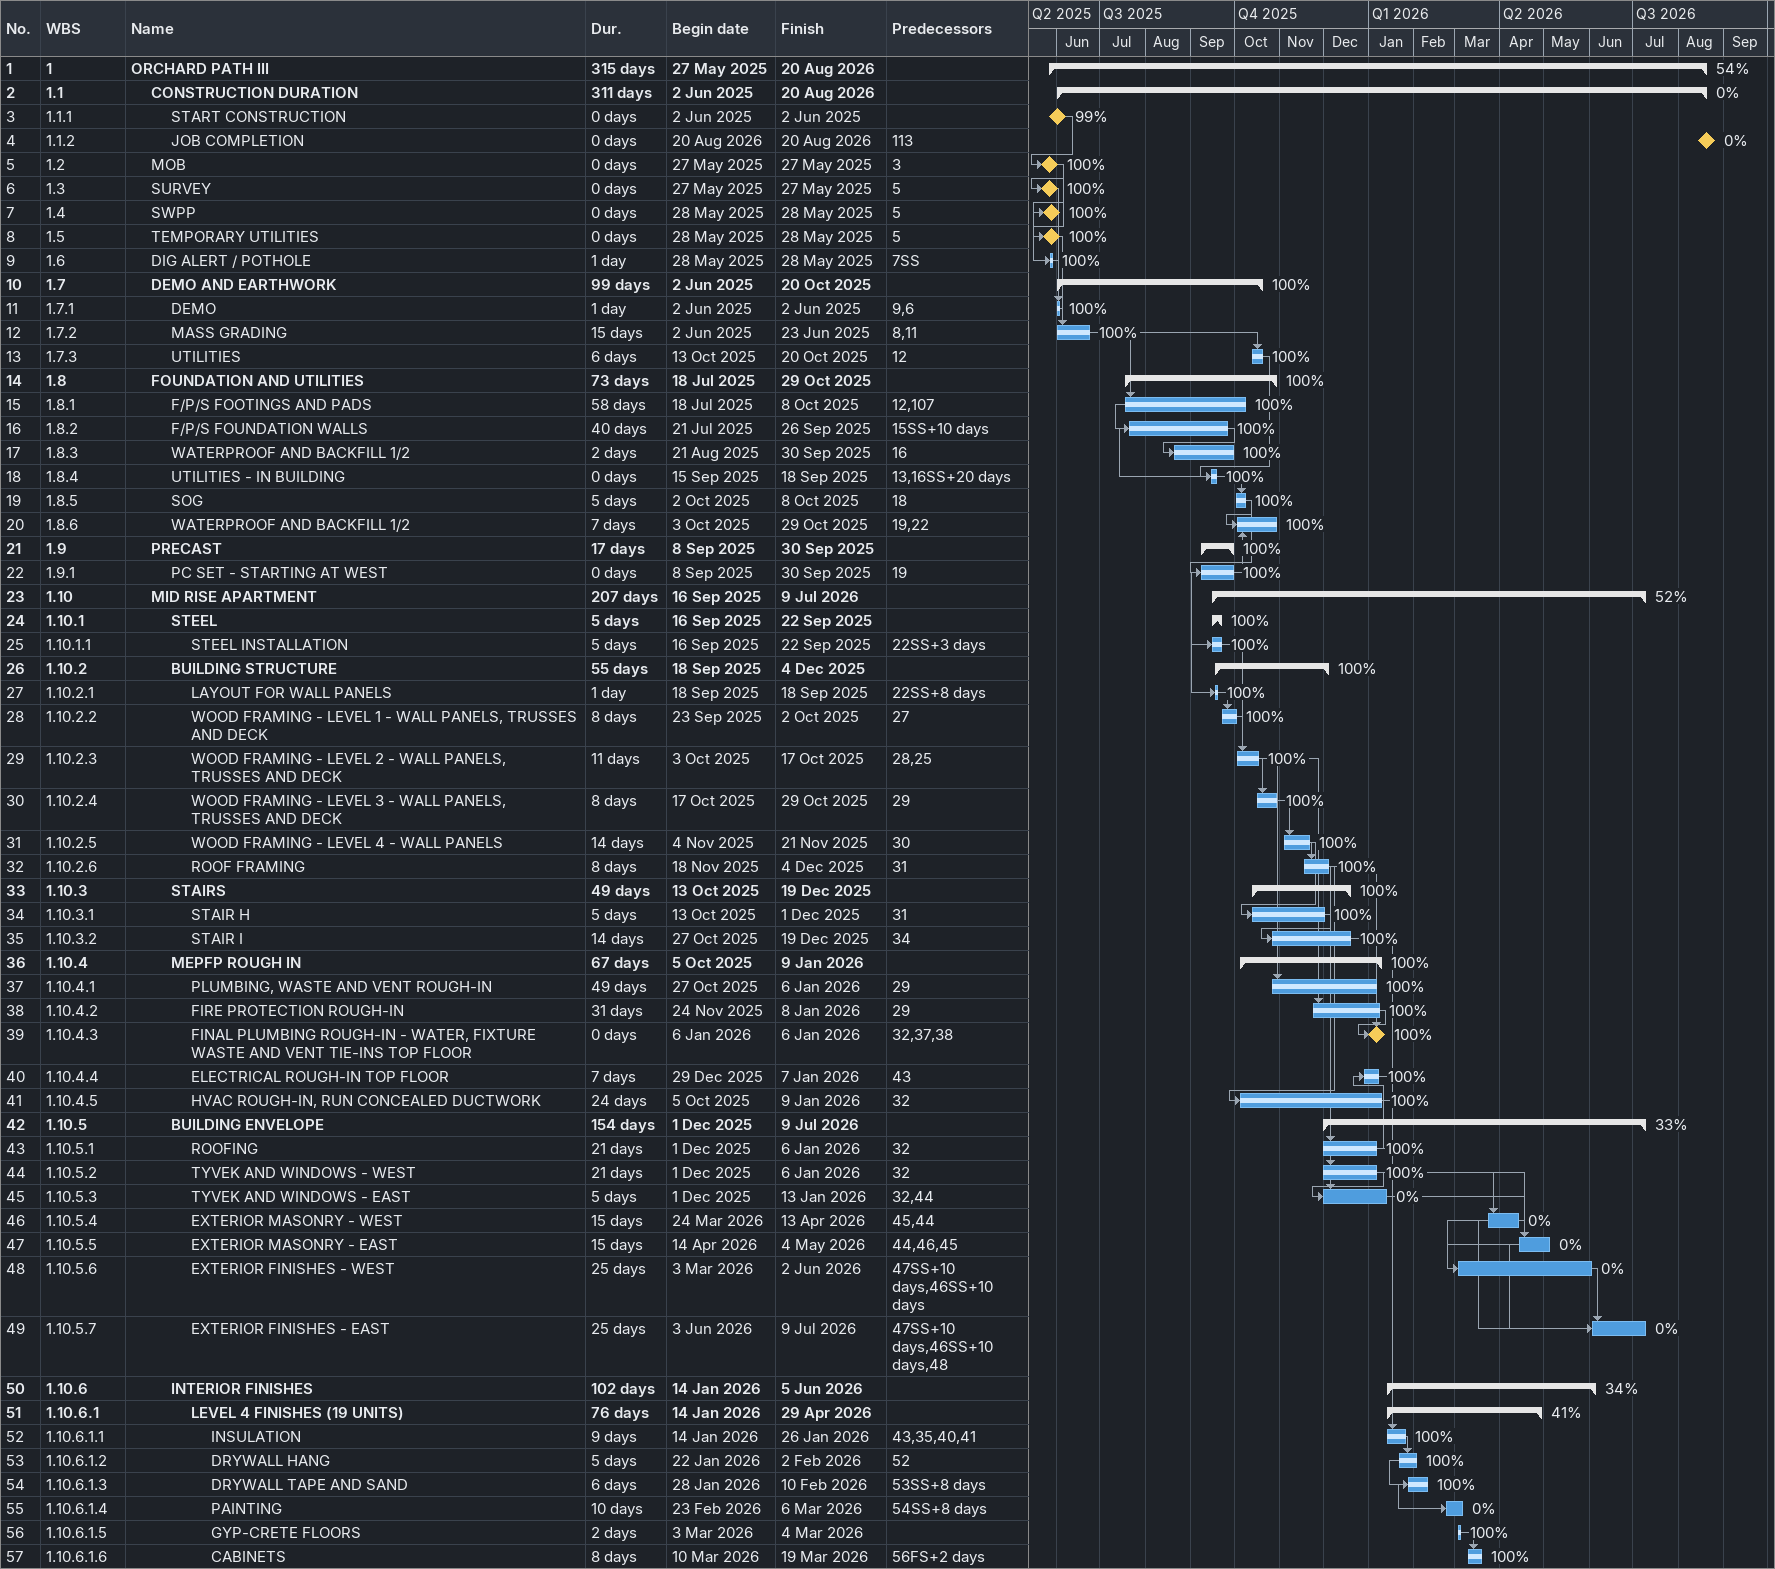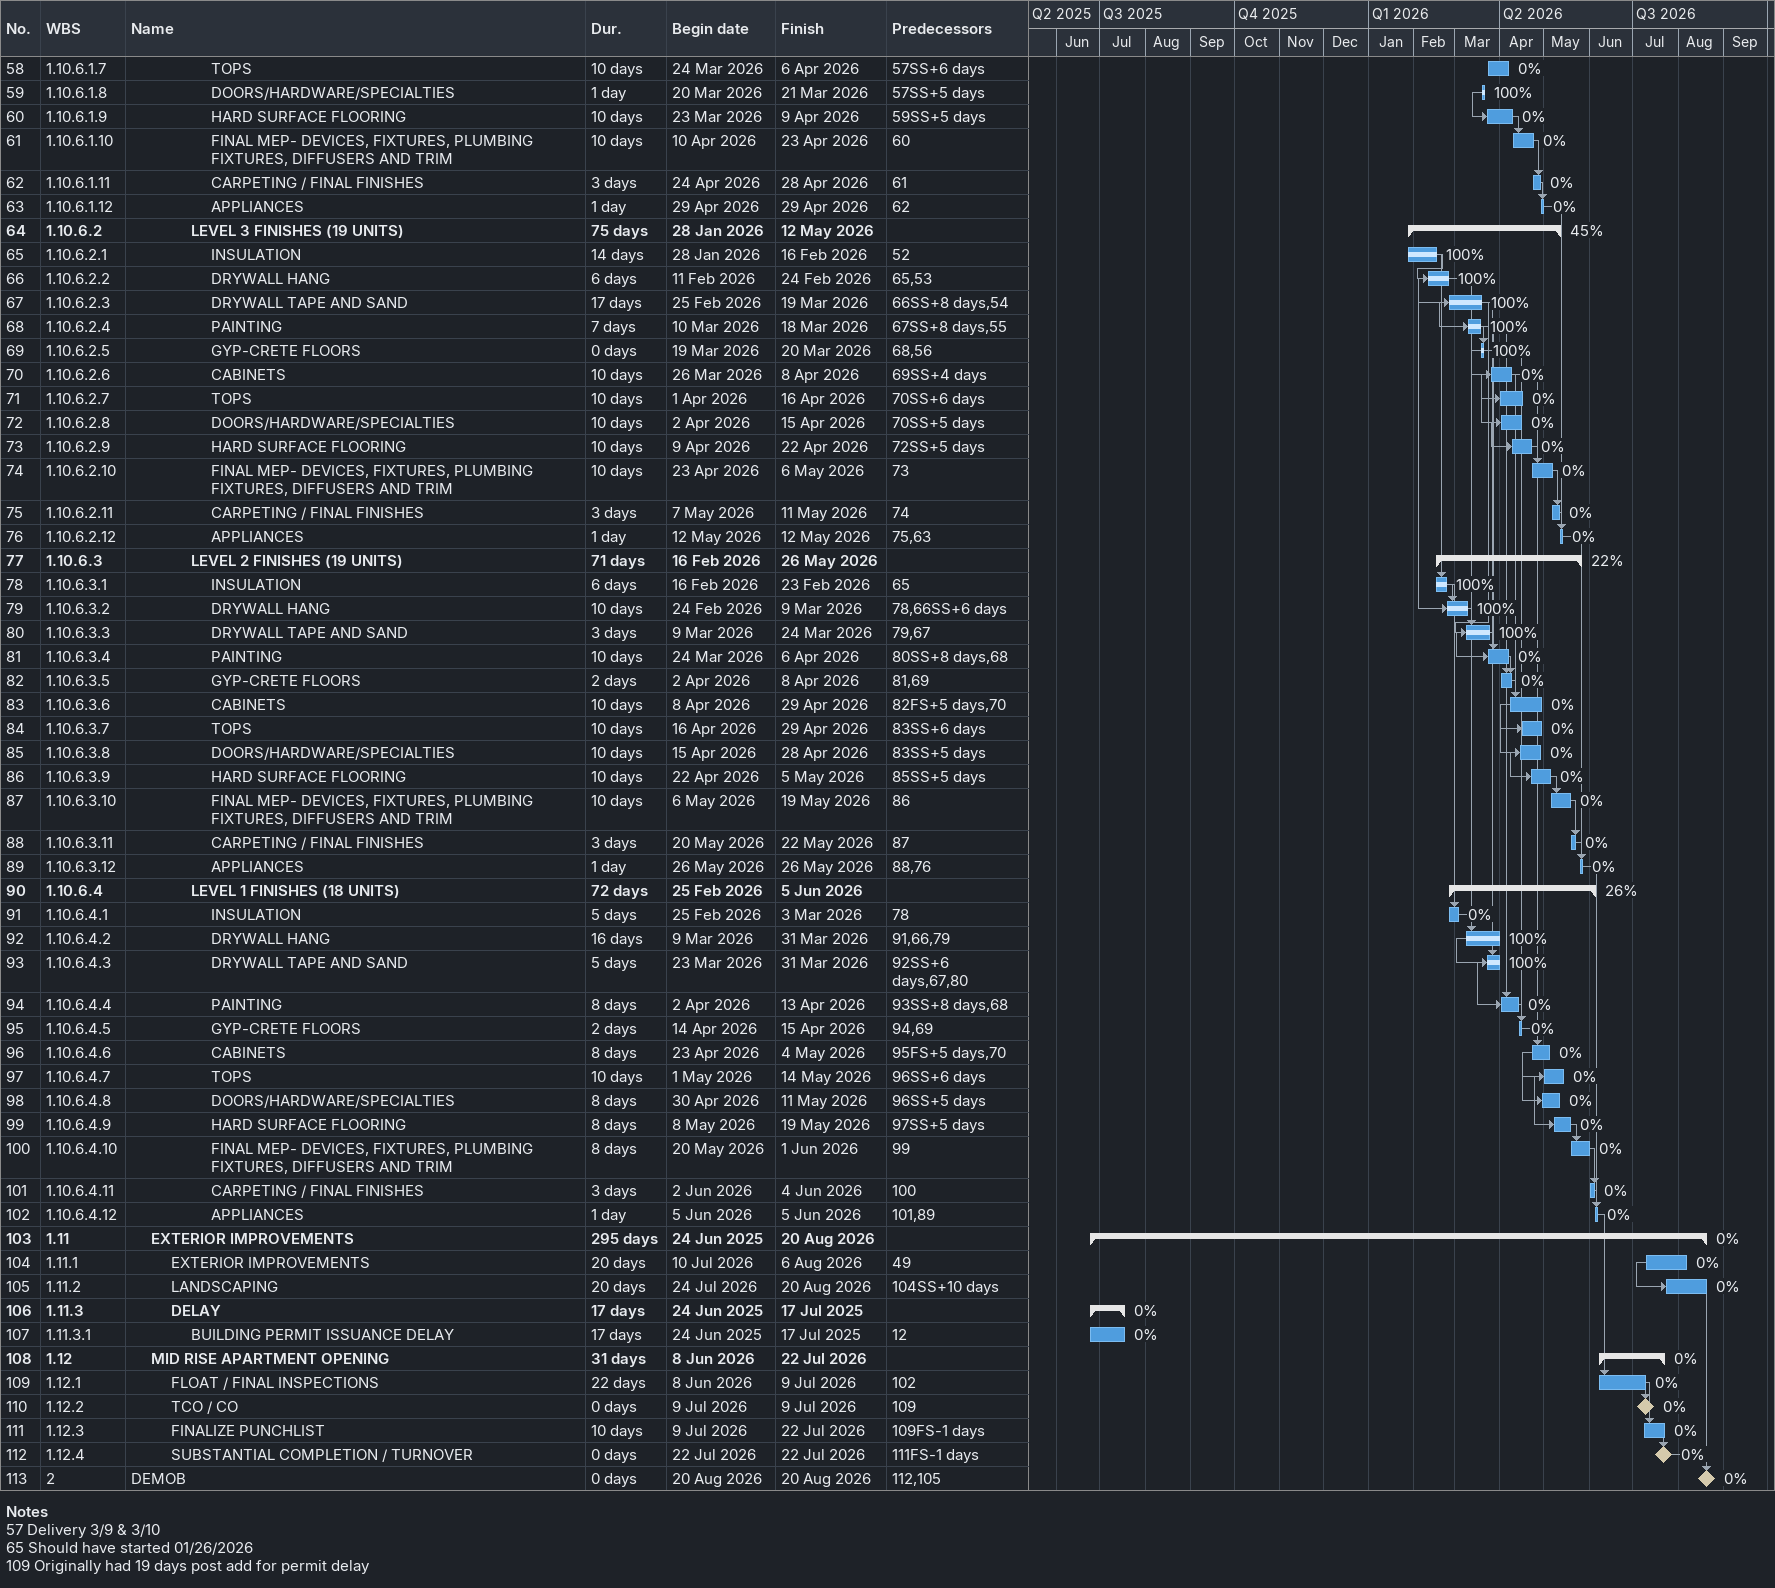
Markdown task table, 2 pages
| ID | WBS | Task | Duration | Start | Finish | Predecessors | % complete |
|---|---|---|---|---|---|---|---|
| 1 | 1 | **ORCHARD PATH III** | 315d | 2025-05-27 | 2026-08-20 |  | 54 |
| 2 | 1.1 | **CONSTRUCTION DURATION** | 311d | 2025-06-02 | 2026-08-20 |  | 0 |
| 3 | 1.1.1 | START CONSTRUCTION | 0d | 2025-06-02 | 2025-06-02 |  | 99 |
| 4 | 1.1.2 | JOB COMPLETION | 0d | 2026-08-20 | 2026-08-20 | 113 | 0 |
| 5 | 1.2 | MOB | 0d | 2025-05-27 | 2025-05-27 | 3 | 100 |
| 6 | 1.3 | SURVEY | 0d | 2025-05-27 | 2025-05-27 | 5 | 100 |
| 7 | 1.4 | SWPP | 0d | 2025-05-28 | 2025-05-28 | 5 | 100 |
| 8 | 1.5 | TEMPORARY UTILITIES | 0d | 2025-05-28 | 2025-05-28 | 5 | 100 |
| 9 | 1.6 | DIG ALERT / POTHOLE | 1d | 2025-05-28 | 2025-05-28 | 7SS | 100 |
| 10 | 1.7 | **DEMO AND EARTHWORK** | 99d | 2025-06-02 | 2025-10-20 |  | 100 |
| 11 | 1.7.1 | DEMO | 1d | 2025-06-02 | 2025-06-02 | 9, 6 | 100 |
| 12 | 1.7.2 | MASS GRADING | 15d | 2025-06-02 | 2025-06-23 | 8, 11 | 100 |
| 13 | 1.7.3 | UTILITIES | 6d | 2025-10-13 | 2025-10-20 | 12 | 100 |
| 14 | 1.8 | **FOUNDATION AND UTILITIES** | 73d | 2025-07-18 | 2025-10-29 |  | 100 |
| 15 | 1.8.1 | F/P/S FOOTINGS AND PADS | 58d | 2025-07-18 | 2025-10-08 | 12, 107 | 100 |
| 16 | 1.8.2 | F/P/S FOUNDATION WALLS | 40d | 2025-07-21 | 2025-09-26 | 15SS+10d | 100 |
| 17 | 1.8.3 | WATERPROOF AND BACKFILL 1/2 | 2d | 2025-08-21 | 2025-09-30 | 16 | 100 |
| 18 | 1.8.4 | UTILITIES - IN BUILDING | 0d | 2025-09-15 | 2025-09-18 | 13, 16SS+20d | 100 |
| 19 | 1.8.5 | SOG | 5d | 2025-10-02 | 2025-10-08 | 18 | 100 |
| 20 | 1.8.6 | WATERPROOF AND BACKFILL 1/2 | 7d | 2025-10-03 | 2025-10-29 | 19, 22 | 100 |
| 21 | 1.9 | **PRECAST** | 17d | 2025-09-08 | 2025-09-30 |  | 100 |
| 22 | 1.9.1 | PC SET - STARTING AT WEST | 0d | 2025-09-08 | 2025-09-30 | 19 | 100 |
| 23 | 1.10 | **MID RISE APARTMENT** | 207d | 2025-09-16 | 2026-07-09 |  | 52 |
| 24 | 1.10.1 | **STEEL** | 5d | 2025-09-16 | 2025-09-22 |  | 100 |
| 25 | 1.10.1.1 | STEEL INSTALLATION | 5d | 2025-09-16 | 2025-09-22 | 22SS+3d | 100 |
| 26 | 1.10.2 | **BUILDING STRUCTURE** | 55d | 2025-09-18 | 2025-12-04 |  | 100 |
| 27 | 1.10.2.1 | LAYOUT FOR WALL PANELS | 1d | 2025-09-18 | 2025-09-18 | 22SS+8d | 100 |
| 28 | 1.10.2.2 | WOOD FRAMING - LEVEL 1 - WALL PANELS, TRUSSES AND DECK | 8d | 2025-09-23 | 2025-10-02 | 27 | 100 |
| 29 | 1.10.2.3 | WOOD FRAMING - LEVEL 2 - WALL PANELS, TRUSSES AND DECK | 11d | 2025-10-03 | 2025-10-17 | 28, 25 | 100 |
| 30 | 1.10.2.4 | WOOD FRAMING - LEVEL 3 - WALL PANELS, TRUSSES AND DECK | 8d | 2025-10-17 | 2025-10-29 | 29 | 100 |
| 31 | 1.10.2.5 | WOOD FRAMING - LEVEL 4 - WALL PANELS | 14d | 2025-11-04 | 2025-11-21 | 30 | 100 |
| 32 | 1.10.2.6 | ROOF FRAMING | 8d | 2025-11-18 | 2025-12-04 | 31 | 100 |
| 33 | 1.10.3 | **STAIRS** | 49d | 2025-10-13 | 2025-12-19 |  | 100 |
| 34 | 1.10.3.1 | STAIR H | 5d | 2025-10-13 | 2025-12-01 | 31 | 100 |
| 35 | 1.10.3.2 | STAIR I | 14d | 2025-10-27 | 2025-12-19 | 34 | 100 |
| 36 | 1.10.4 | **MEPFP ROUGH IN** | 67d | 2025-10-05 | 2026-01-09 |  | 100 |
| 37 | 1.10.4.1 | PLUMBING, WASTE AND VENT ROUGH-IN | 49d | 2025-10-27 | 2026-01-06 | 29 | 100 |
| 38 | 1.10.4.2 | FIRE PROTECTION ROUGH-IN | 31d | 2025-11-24 | 2026-01-08 | 29 | 100 |
| 39 | 1.10.4.3 | FINAL PLUMBING ROUGH-IN - WATER, FIXTURE WASTE AND VENT TIE-INS TOP FLOOR | 0d | 2026-01-06 | 2026-01-06 | 32, 37, 38 | 100 |
| 40 | 1.10.4.4 | ELECTRICAL ROUGH-IN TOP FLOOR | 7d | 2025-12-29 | 2026-01-07 | 43 | 100 |
| 41 | 1.10.4.5 | HVAC ROUGH-IN, RUN CONCEALED DUCTWORK | 24d | 2025-10-05 | 2026-01-09 | 32 | 100 |
| 42 | 1.10.5 | **BUILDING ENVELOPE** | 154d | 2025-12-01 | 2026-07-09 |  | 33 |
| 43 | 1.10.5.1 | ROOFING | 21d | 2025-12-01 | 2026-01-06 | 32 | 100 |
| 44 | 1.10.5.2 | TYVEK AND WINDOWS - WEST | 21d | 2025-12-01 | 2026-01-06 | 32 | 100 |
| 45 | 1.10.5.3 | TYVEK AND WINDOWS - EAST | 5d | 2025-12-01 | 2026-01-13 | 32, 44 | 0 |
| 46 | 1.10.5.4 | EXTERIOR MASONRY - WEST | 15d | 2026-03-24 | 2026-04-13 | 45, 44 | 0 |
| 47 | 1.10.5.5 | EXTERIOR MASONRY - EAST | 15d | 2026-04-14 | 2026-05-04 | 44, 46, 45 | 0 |
| 48 | 1.10.5.6 | EXTERIOR FINISHES - WEST | 25d | 2026-03-03 | 2026-06-02 | 47SS+10d, 46SS+10d | 0 |
| 49 | 1.10.5.7 | EXTERIOR FINISHES - EAST | 25d | 2026-06-03 | 2026-07-09 | 47SS+10d, 46SS+10d, 48 | 0 |
| 50 | 1.10.6 | **INTERIOR FINISHES** | 102d | 2026-01-14 | 2026-06-05 |  | 34 |
| 51 | 1.10.6.1 | **LEVEL 4 FINISHES (19 UNITS)** | 76d | 2026-01-14 | 2026-04-29 |  | 41 |
| 52 | 1.10.6.1.1 | INSULATION | 9d | 2026-01-14 | 2026-01-26 | 43, 35, 40, 41 | 100 |
| 53 | 1.10.6.1.2 | DRYWALL HANG | 5d | 2026-01-22 | 2026-02-02 | 52 | 100 |
| 54 | 1.10.6.1.3 | DRYWALL TAPE AND SAND | 6d | 2026-01-28 | 2026-02-10 | 53SS+8d | 100 |
| 55 | 1.10.6.1.4 | PAINTING | 10d | 2026-02-23 | 2026-03-06 | 54SS+8d | 0 |
| 56 | 1.10.6.1.5 | GYP-CRETE FLOORS | 2d | 2026-03-03 | 2026-03-04 |  | 100 |
| 57 | 1.10.6.1.6 | CABINETS | 8d | 2026-03-10 | 2026-03-19 | 56FS+2d | 100 |
| 58 | 1.10.6.1.7 | TOPS | 10d | 2026-03-24 | 2026-04-06 | 57SS+6d | 0 |
| 59 | 1.10.6.1.8 | DOORS/HARDWARE/SPECIALTIES | 1d | 2026-03-20 | 2026-03-21 | 57SS+5d | 100 |
| 60 | 1.10.6.1.9 | HARD SURFACE FLOORING | 10d | 2026-03-23 | 2026-04-09 | 59SS+5d | 0 |
| 61 | 1.10.6.1.10 | FINAL MEP- DEVICES, FIXTURES, PLUMBING FIXTURES, DIFFUSERS AND TRIM | 10d | 2026-04-10 | 2026-04-23 | 60 | 0 |
| 62 | 1.10.6.1.11 | CARPETING / FINAL FINISHES | 3d | 2026-04-24 | 2026-04-28 | 61 | 0 |
| 63 | 1.10.6.1.12 | APPLIANCES | 1d | 2026-04-29 | 2026-04-29 | 62 | 0 |
| 64 | 1.10.6.2 | **LEVEL 3 FINISHES (19 UNITS)** | 75d | 2026-01-28 | 2026-05-12 |  | 45 |
| 65 | 1.10.6.2.1 | INSULATION | 14d | 2026-01-28 | 2026-02-16 | 52 | 100 |
| 66 | 1.10.6.2.2 | DRYWALL HANG | 6d | 2026-02-11 | 2026-02-24 | 65, 53 | 100 |
| 67 | 1.10.6.2.3 | DRYWALL TAPE AND SAND | 17d | 2026-02-25 | 2026-03-19 | 66SS+8d, 54 | 100 |
| 68 | 1.10.6.2.4 | PAINTING | 7d | 2026-03-10 | 2026-03-18 | 67SS+8d, 55 | 100 |
| 69 | 1.10.6.2.5 | GYP-CRETE FLOORS | 0d | 2026-03-19 | 2026-03-20 | 68, 56 | 100 |
| 70 | 1.10.6.2.6 | CABINETS | 10d | 2026-03-26 | 2026-04-08 | 69SS+4d | 0 |
| 71 | 1.10.6.2.7 | TOPS | 10d | 2026-04-01 | 2026-04-16 | 70SS+6d | 0 |
| 72 | 1.10.6.2.8 | DOORS/HARDWARE/SPECIALTIES | 10d | 2026-04-02 | 2026-04-15 | 70SS+5d | 0 |
| 73 | 1.10.6.2.9 | HARD SURFACE FLOORING | 10d | 2026-04-09 | 2026-04-22 | 72SS+5d | 0 |
| 74 | 1.10.6.2.10 | FINAL MEP- DEVICES, FIXTURES, PLUMBING FIXTURES, DIFFUSERS AND TRIM | 10d | 2026-04-23 | 2026-05-06 | 73 | 0 |
| 75 | 1.10.6.2.11 | CARPETING / FINAL FINISHES | 3d | 2026-05-07 | 2026-05-11 | 74 | 0 |
| 76 | 1.10.6.2.12 | APPLIANCES | 1d | 2026-05-12 | 2026-05-12 | 75, 63 | 0 |
| 77 | 1.10.6.3 | **LEVEL 2 FINISHES (19 UNITS)** | 71d | 2026-02-16 | 2026-05-26 |  | 22 |
| 78 | 1.10.6.3.1 | INSULATION | 6d | 2026-02-16 | 2026-02-23 | 65 | 100 |
| 79 | 1.10.6.3.2 | DRYWALL HANG | 10d | 2026-02-24 | 2026-03-09 | 78, 66SS+6d | 100 |
| 80 | 1.10.6.3.3 | DRYWALL TAPE AND SAND | 3d | 2026-03-09 | 2026-03-24 | 79, 67 | 100 |
| 81 | 1.10.6.3.4 | PAINTING | 10d | 2026-03-24 | 2026-04-06 | 80SS+8d, 68 | 0 |
| 82 | 1.10.6.3.5 | GYP-CRETE FLOORS | 2d | 2026-04-02 | 2026-04-08 | 81, 69 | 0 |
| 83 | 1.10.6.3.6 | CABINETS | 10d | 2026-04-08 | 2026-04-29 | 82FS+5d, 70 | 0 |
| 84 | 1.10.6.3.7 | TOPS | 10d | 2026-04-16 | 2026-04-29 | 83SS+6d | 0 |
| 85 | 1.10.6.3.8 | DOORS/HARDWARE/SPECIALTIES | 10d | 2026-04-15 | 2026-04-28 | 83SS+5d | 0 |
| 86 | 1.10.6.3.9 | HARD SURFACE FLOORING | 10d | 2026-04-22 | 2026-05-05 | 85SS+5d | 0 |
| 87 | 1.10.6.3.10 | FINAL MEP- DEVICES, FIXTURES, PLUMBING FIXTURES, DIFFUSERS AND TRIM | 10d | 2026-05-06 | 2026-05-19 | 86 | 0 |
| 88 | 1.10.6.3.11 | CARPETING / FINAL FINISHES | 3d | 2026-05-20 | 2026-05-22 | 87 | 0 |
| 89 | 1.10.6.3.12 | APPLIANCES | 1d | 2026-05-26 | 2026-05-26 | 88, 76 | 0 |
| 90 | 1.10.6.4 | **LEVEL 1 FINISHES (18 UNITS)** | 72d | 2026-02-25 | 2026-06-05 |  | 26 |
| 91 | 1.10.6.4.1 | INSULATION | 5d | 2026-02-25 | 2026-03-03 | 78 | 0 |
| 92 | 1.10.6.4.2 | DRYWALL HANG | 16d | 2026-03-09 | 2026-03-31 | 91, 66, 79 | 100 |
| 93 | 1.10.6.4.3 | DRYWALL TAPE AND SAND | 5d | 2026-03-23 | 2026-03-31 | 92SS+6d, 67, 80 | 100 |
| 94 | 1.10.6.4.4 | PAINTING | 8d | 2026-04-02 | 2026-04-13 | 93SS+8d, 68 | 0 |
| 95 | 1.10.6.4.5 | GYP-CRETE FLOORS | 2d | 2026-04-14 | 2026-04-15 | 94, 69 | 0 |
| 96 | 1.10.6.4.6 | CABINETS | 8d | 2026-04-23 | 2026-05-04 | 95FS+5d, 70 | 0 |
| 97 | 1.10.6.4.7 | TOPS | 10d | 2026-05-01 | 2026-05-14 | 96SS+6d | 0 |
| 98 | 1.10.6.4.8 | DOORS/HARDWARE/SPECIALTIES | 8d | 2026-04-30 | 2026-05-11 | 96SS+5d | 0 |
| 99 | 1.10.6.4.9 | HARD SURFACE FLOORING | 8d | 2026-05-08 | 2026-05-19 | 97SS+5d | 0 |
| 100 | 1.10.6.4.10 | FINAL MEP- DEVICES, FIXTURES, PLUMBING FIXTURES, DIFFUSERS AND TRIM | 8d | 2026-05-20 | 2026-06-01 | 99 | 0 |
| 101 | 1.10.6.4.11 | CARPETING / FINAL FINISHES | 3d | 2026-06-02 | 2026-06-04 | 100 | 0 |
| 102 | 1.10.6.4.12 | APPLIANCES | 1d | 2026-06-05 | 2026-06-05 | 101, 89 | 0 |
| 103 | 1.11 | **EXTERIOR IMPROVEMENTS** | 295d | 2025-06-24 | 2026-08-20 |  | 0 |
| 104 | 1.11.1 | EXTERIOR IMPROVEMENTS | 20d | 2026-07-10 | 2026-08-06 | 49 | 0 |
| 105 | 1.11.2 | LANDSCAPING | 20d | 2026-07-24 | 2026-08-20 | 104SS+10d | 0 |
| 106 | 1.11.3 | **DELAY** | 17d | 2025-06-24 | 2025-07-17 |  | 0 |
| 107 | 1.11.3.1 | BUILDING PERMIT ISSUANCE DELAY | 17d | 2025-06-24 | 2025-07-17 | 12 | 0 |
| 108 | 1.12 | **MID RISE APARTMENT OPENING** | 31d | 2026-06-08 | 2026-07-22 |  | 0 |
| 109 | 1.12.1 | FLOAT / FINAL INSPECTIONS | 22d | 2026-06-08 | 2026-07-09 | 102 | 0 |
| 110 | 1.12.2 | TCO / CO | 0d | 2026-07-09 | 2026-07-09 | 109 | 0 |
| 111 | 1.12.3 | FINALIZE PUNCHLIST | 10d | 2026-07-09 | 2026-07-22 | 109FS-1d | 0 |
| 112 | 1.12.4 | SUBSTANTIAL COMPLETION / TURNOVER | 0d | 2026-07-22 | 2026-07-22 | 111FS-1d | 0 |
| 113 | 2 | DEMOB | 0d | 2026-08-20 | 2026-08-20 | 112, 105 | 0 |

Notes
- 57: Delivery 3/9 & 3/10
- 65: Should have started 01/26/2026
- 109: Originally had 19 days post add for permit delay
